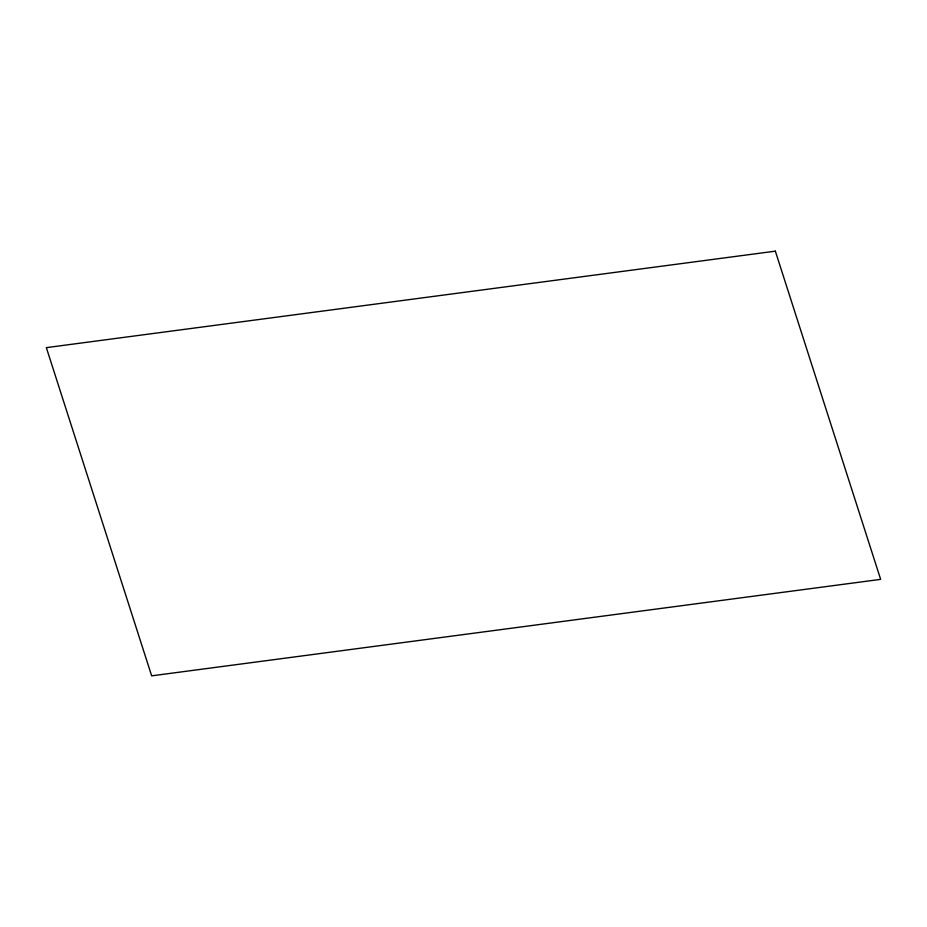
<?xml version="1.0" encoding="UTF-8"?>
<svg xmlns="http://www.w3.org/2000/svg" width="927" height="927" viewBox="0 0 927 927"><rect width="100%" height="100%" fill="white"/><g stroke="black" fill="none" stroke-linecap="round" stroke-linejoin="round"><path stroke-width="1.39" d="M775.343 251.159L46.35 347.637L151.657 675.841L880.65 579.363L775.343 251.159"/></g></svg>
